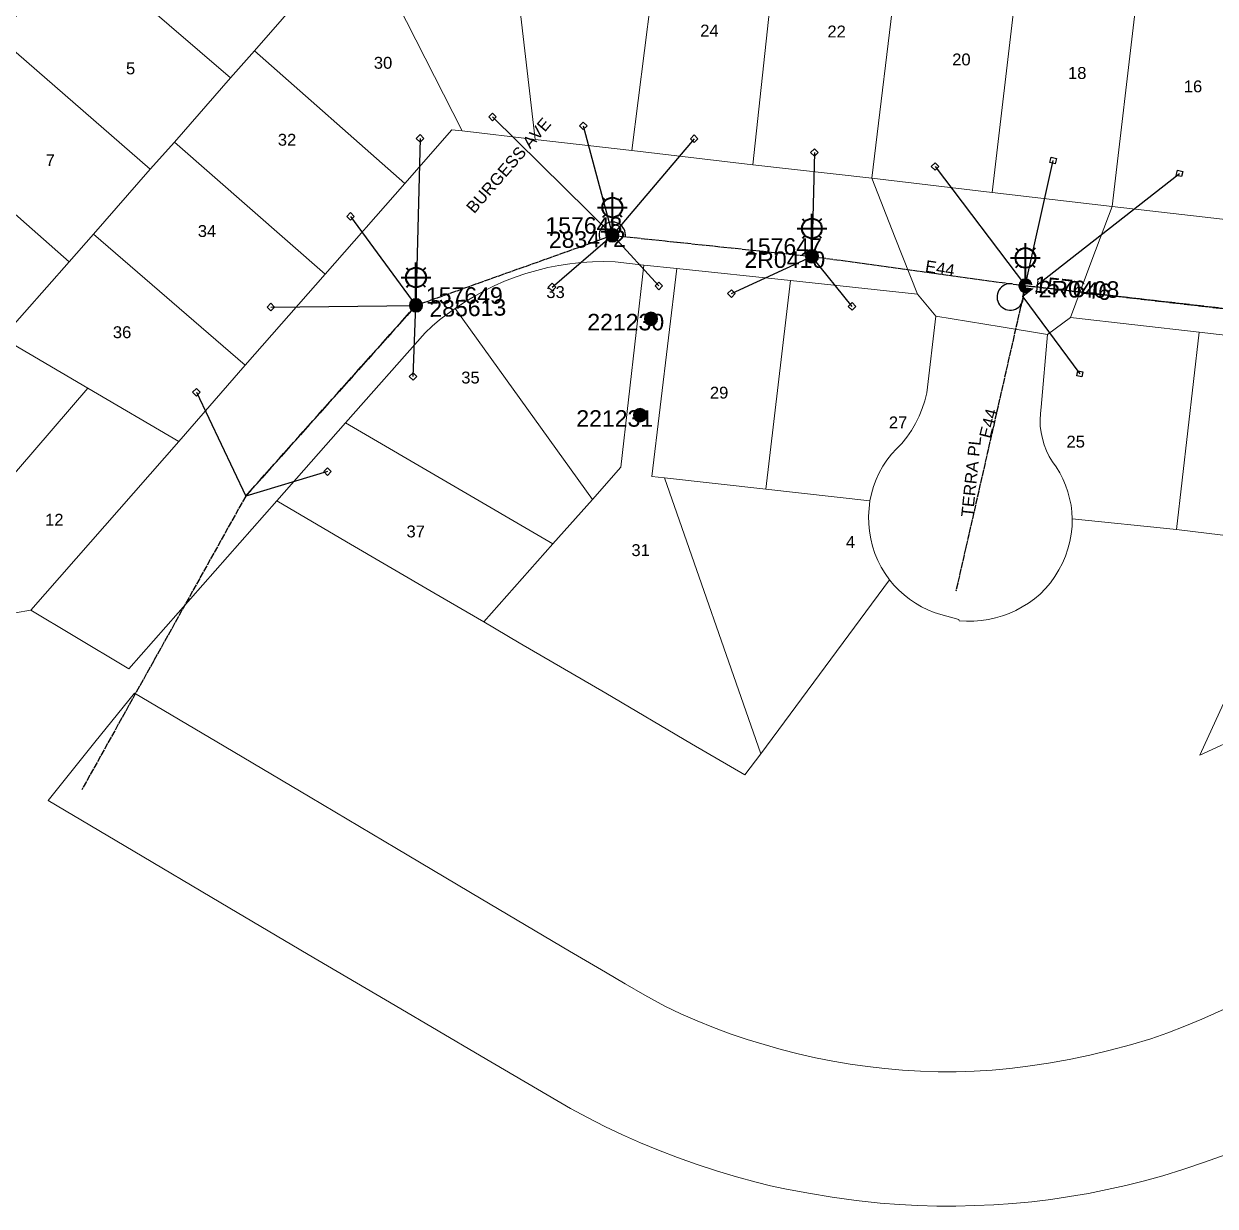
# Model space of a CAD drawing. Header units: metres. Extents: x 302407 to 305113, y 6184433 to 6187336.
# Drawn here: x 302817 to 302997.6, y 6186080.3 to 6186259.5 of the extents above; entities that cross this region are included whole.
import ezdxf
from ezdxf.enums import TextEntityAlignment as Align

# ---------------------------------------------------------------- set-up
doc = ezdxf.new("R2010")
doc.units = ezdxf.units.M
doc.linetypes.add('Cable Exist OH', pattern=[1, 1, 0])
doc.layers.get('0').update_dxf_attribs({"color": 6})
doc.layers.add('Cadastre Land Parcels_SP_EXT', color=7, linetype='Continuous', lineweight=5)
doc.layers.add('Cadastre Roads_SP_EXT', color=7, linetype='Continuous', lineweight=5)
for name, color, linetype in [('Equip_SP_SL_EXT', 7, 'Continuous'), ('Mains_LV_EXT', 7, 'Continuous'), ('Mains_SL_EXT', 7, 'Continuous'), ('Services_SP_EXT', 7, 'Continuous'), ('SupportsOH_SP_TR_HV_LV_SL_EXT', 7, 'Continuous')]:
    doc.layers.add(name, color=color, linetype=linetype)
doc.styles.add('iecARIAL', font='arial.ttf', dxfattribs={"height": 2})
doc.styles.add('POLE_LABEL', font='arial.ttf')
doc.styles.get("Standard").update_dxf_attribs({"font": 'arial.ttf'})

# ---------------------------------------------------------------- blocks, each defined once
blk = doc.blocks.new('SL_LANTERN_EXT')
at = {"lineweight": 40}
for p, q in [((-1.46, 5.68), (-1.06, 5.28)), ((0, 1.97), (0, 6.47)), ((1.46, 5.68), (1.06, 5.28)), ((-2.25, 4.22), (2.25, 4.22)), ((-1.46, 2.76), (-1.06, 3.16)), ((0, 0), (0, 2.72)), ((1.46, 2.76), (1.06, 3.16))]:
    blk.add_line(p, q, dxfattribs=at)
blk.add_circle((0, 4.22), 1.5, dxfattribs=at)
at = {"style": 'iecARIAL', "flags": 8}
blk.add_attdef('ASSET_NUM', (1.5, 1.5), '', height=2.5, dxfattribs=at)
for tag, p, height, flags in [('OPERATING_VOLTAGE', (0.98, -1.65), 0.2, 9), ('ORIENTATION', (0.98, -1.85), 0.2, 9), ('CONSTRUCTED_VOLTAGE', (0.98, -0.65), 0.2, 9), ('CONTROL_TYPE', (0.98, -0.85), 0.2, 9), ('LANTERN_PURPOSE', (0.98, -1.05), 0.2, 9), ('LANTERN_TYPE', (0.98, -1.25), 0.2, 9), ('NO_PHASES', (0.98, -1.45), 0.2, 9), ('LNUMBER', (2.18, -3.25), 2.5, 8), ('OWNED_BY', (0.98, -2.05), 0.2, 9), ('STATE', (0.98, -2.25), 0.2, 9), ('USAGE', (0.98, -2.45), 0.2, 9), ('CEXIST', (0.98, -2.65), 0.2, 9), ('CNEW', (0.98, -2.85), 0.2, 9), ('CNUMBER', (0.98, -3.05), 0.2, 9), ('CREMOVE', (0.98, -3.25), 0.2, 9), ('CREPLACE', (0.98, -3.45), 0.2, 9), ('LKINGHEIGHT', (0.98, -3.65), 0.2, 9), ('LBRACKET', (0.98, -3.85), 0.2, 9), ('LBRACKETVOCAB', (0.98, -4.05), 0.2, 9), ('LCATEGORY', (0.98, -4.25), 0.2, 9), ('LCHARGE1', (0.98, -4.45), 0.2, 9), ('LCHARGE1PERCENT', (0.98, -4.65), 0.2, 9), ('LCHARGE2', (0.98, -4.85), 0.2, 9), ('LCHARGE2PERCENT', (0.98, -5.05), 0.2, 9), ('LCHARGE3', (0.98, -5.25), 0.2, 9), ('LCHARGE3PERCENT', (0.98, -5.45), 0.2, 9), ('LEXIST', (0.98, -5.65), 0.2, 9), ('LLAMP', (0.98, -5.85), 0.2, 9), ('LLAMPVOCAB', (0.98, -6.05), 0.2, 9), ('LMAST', (0.98, -6.25), 0.2, 9), ('LMASTVOCAB', (0.98, -6.45), 0.2, 9), ('LNEW', (0.98, -6.65), 0.2, 9), ('LANTNUMBER', (0.98, -6.85), 0.2, 9), ('LOUTREACH', (0.98, -7.25), 0.2, 9), ('LOUTREACHVOCAB', (0.98, -7.45), 0.2, 9), ('LRATECODE', (0.98, -7.65), 0.2, 9), ('LREMOVE', (0.98, -7.85), 0.2, 9), ('LREPLACE', (0.98, -8.05), 0.2, 9), ('LTYPE', (0.98, -8.25), 0.2, 9), ('LTYPEVOCAB', (0.98, -8.45), 0.2, 9), ('LEGEND', (0.98, -8.65), 0.2, 9), ('LOCATION', (0.98, -8.85), 0.2, 9), ('NOTES', (0.98, -9.05), 0.2, 9), ('STREETNAME', (0.98, -9.25), 0.2, 9), ('SUBURB', (0.98, -9.45), 0.2, 1)]:
    blk.add_attdef(tag, p, '', height=height, dxfattribs=dict(flags=flags))
blk = doc.blocks.new('CCP_EXT')
at = {"flags": 9}
for tag, p in [('STATE', (0, -1.8)), ('LIFE_SUPPORT', (0, -1.6)), ('NOTES', (0, -2))]:
    blk.add_attdef(tag, text='', height=0.2, dxfattribs=at).set_placement(p, align=Align.MIDDLE_LEFT)
blk.add_wipeout([(0, 0.57), (0.57, 0), (0, -0.57), (-0.57, 0)])
blk.add_lwpolyline([(-0.57, 0), (0, 0.57), (0.57, 0), (0, -0.57), (-0.57, 0)])
at = {"flags": 1}
blk.add_attdef('Z', (0, 0), '', height=0.2, dxfattribs=at)
at = {"flags": 9}
for tag, p in [('CCP_TYPE', (0, 0)), ('CONSTRUCTED_VOLTAGE', (0, -0.2)), ('OPERATING_VOLTAGE', (0, -0.6)), ('ORIENTATION', (0, -0.8)), ('OWNED_BY', (0, -1)), ('NO_PHASES', (0, -0.4)), ('USAGE', (0, -1.2)), ('LEGEND', (0, -1.4))]:
    blk.add_attdef(tag, text='', height=0.2, dxfattribs=at).set_placement(p, align=Align.MIDDLE_LEFT)
blk = doc.blocks.new('POLE_EXT')
blk.add_hatch(color=256).paths.add_polyline_path([(-1, 0, 1), (1, 0, 1)])
blk.add_lwpolyline([(-1, 0, 1), (1, 0, 1)], format="xyb", close=True)
for tag, height, flags, p in [('pNumber', 2.5, 8, (-17.84, 2.07)), ('OWNED_BY', 0.2, 9, (1.35, -0.4)), ('SPECIAL_USE', 0.2, 9, (1.35, -0.8)), ('STATE', 0.2, 9, (1.35, -1)), ('cLV', 0.2, 9, (1.35, -1.4)), ('hDepth', 0.2, 9, (1.35, -1.6)), ('hDia', 0.2, 9, (1.35, -1.8)), ('PARENT', 0.2, 9, (1.35, -0.6)), ('USAGE', 0.2, 9, (1.35, -1.2)), ('cHV', 0.2, 9, (1.35, -2)), ('cLinedev', 0.2, 9, (1.35, -3.4)), ('LBRACKET', 0.2, 9, (1.35, -2.2)), ('LExisting', 0.2, 9, (1.35, -2.4)), ('LANTNUMBER', 0.2, 9, (1.35, -2.6)), ('LOther', 0.2, 9, (1.35, -2.8)), ('LRemove', 0.2, 9, (1.35, -3)), ('LEGEND', 0.2, 9, (1.35, -3.2)), ('LOCATION', 0.2, 9, (1.35, -3.6)), ('pExisting', 0.2, 9, (1.35, -3.8)), ('pFooting', 0.2, 9, (1.35, -4.4)), ('pNew', 0.2, 9, (1.35, -4.6)), ('pRelocate', 0.2, 9, (1.35, -5)), ('pRemove', 0.2, 9, (1.35, -5.2)), ('pReplace', 0.2, 9, (1.35, -5.4)), ('PFNUMBER', 0.2, 9, (1.35, -4)), ('NEWPFNUMBER', 0.2, 9, (1.35, -4.2)), ('pStay', 0.2, 9, (1.35, -5.6)), ('pType', 0.2, 9, (1.35, -5.8)), ('cspan', 0.2, 9, (1.35, -6)), ('STREETNAME', 0.2, 9, (1.35, -6.2)), ('SUBURB', 0.2, 9, (1.35, -6.4)), ('OPERATED_BY', 0.2, 9, (1.36, -7.01)), ('NOTES', 0.2, 9, (1.35, -6.6)), ('MAINTAINED_BY', 0.2, 9, (1.36, -6.81))]:
    blk.add_attdef(tag, text='', height=height, dxfattribs=dict(flags=flags)).set_placement(p, align=Align.MIDDLE_LEFT)
at = {"style": 'POLE_LABEL'}
for tag, height, flags, p in [('ASSET_NUM', 2.5, 8, (2, 2)), ('STRUCTURE_PLANT_NUMBER', 0.2, 9, (1.35, 0.03)), ('STREET_CODE', 0.2, 9, (1.35, -0.2))]:
    blk.add_attdef(tag, text='', height=height, dxfattribs=dict(at, flags=flags)).set_placement(p, align=Align.MIDDLE_LEFT)
at = {"flags": 1}
blk.add_attdef('Z', (1.35, -7.33), '', height=0.2, dxfattribs=at)
blk = doc.blocks.new('End Shackle_EXT')
at = {"flags": 9}
for tag, p in [('USAGE', (0, -1.4)), ('NOTES', (0, -1.6))]:
    blk.add_attdef(tag, text='', height=0.2, dxfattribs=at).set_placement(p, align=Align.MIDDLE_LEFT)
blk.add_wipeout([(0, 0.25), (1.81, 0.25), (1.82, -0.25), (0, -0.25)])
blk.add_line((1.81, -1), (1.81, 1))
at = {"flags": 1}
blk.add_attdef('Z', (0, 0), '', height=0.2, dxfattribs=at)
at = {"flags": 9}
for tag, p in [('CONNECTOR_TYPE', (0, 0)), ('CONSTRUCTED_VOLTAGE', (0, -0.2)), ('OPERATING_VOLTAGE', (0, -0.6)), ('ORIENTATION', (0, -0.8)), ('OWNED_BY', (0, -1)), ('STATE', (0, -1.2)), ('NO_PHASES', (0, -0.4))]:
    blk.add_attdef(tag, text='', height=0.2, dxfattribs=at).set_placement(p, align=Align.MIDDLE_LEFT)

msp = doc.modelspace()

# ---------------------------------------------------------------- linework, layer by layer
at = {"layer": 'Cadastre Land Parcels_SP_EXT', "linetype": 'Continuous'}
for points in [[(302851.98, 6186255.4), (302860.38, 6186265.05), (302837.25, 6186285.27), (302825.11, 6186271.33), (302848.34, 6186251.31), (302851.98, 6186255.4)], [(302872.95, 6186275.27), (302869.67, 6186275.68), (302868, 6186273.71), (302883.47, 6186243.26), (302894.53, 6186241.98), (302890.88, 6186273.22), (302886.98, 6186273.66), (302872.95, 6186275.27)], [(302883.47, 6186243.26), (302868, 6186273.71), (302860.38, 6186265.05), (302851.98, 6186255.4), (302874.76, 6186235.31), (302881.88, 6186243.44), (302883.47, 6186243.26)], [(302901.96, 6186271.95), (302890.88, 6186273.22), (302894.53, 6186241.98), (302909.16, 6186240.28), (302913.03, 6186270.66), (302901.96, 6186271.95)], [(302839.86, 6186241.56), (302848.34, 6186251.31), (302825.11, 6186271.33), (302813.08, 6186257.5), (302836.21, 6186237.48), (302839.86, 6186241.56)], [(302930.8, 6186268.62), (302917.19, 6186270.15), (302913.03, 6186270.66), (302909.16, 6186240.28), (302927.51, 6186238.14), (302930.8, 6186268.62)], [(302949.26, 6186266.57), (302947.52, 6186266.73), (302932.29, 6186268.45), (302930.8, 6186268.62), (302927.51, 6186238.14), (302945.56, 6186236.09), (302949.26, 6186266.57)], [(302967.39, 6186264.43), (302962.68, 6186264.96), (302949.26, 6186266.57), (302945.56, 6186236.09), (302963.79, 6186233.95), (302967.39, 6186264.43)], [(302985.55, 6186262.31), (302977.74, 6186263.25), (302967.39, 6186264.43), (302963.79, 6186233.95), (302981.95, 6186231.83), (302985.55, 6186262.31)], [(303003.69, 6186260.25), (302992.97, 6186261.45), (302985.55, 6186262.31), (302981.95, 6186231.83), (302999.99, 6186229.77), (303003.69, 6186260.25)], [(302827.62, 6186227.61), (302836.21, 6186237.48), (302813.08, 6186257.5), (302800.96, 6186243.65), (302823.9, 6186223.42), (302827.62, 6186227.61)], [(302874.76, 6186235.31), (302851.98, 6186255.4), (302848.34, 6186251.31), (302839.86, 6186241.56), (302862.7, 6186221.55), (302874.76, 6186235.31)], [(302823.9, 6186223.42), (302800.96, 6186243.65), (302786.98, 6186227.66), (302800.29, 6186219.82), (302813.77, 6186211.9), (302823.9, 6186223.42)], [(302862.7, 6186221.55), (302839.86, 6186241.56), (302836.21, 6186237.48), (302827.62, 6186227.61), (302850.6, 6186207.79), (302862.7, 6186221.55)], [(302850.6, 6186207.79), (302827.62, 6186227.61), (302823.9, 6186223.42), (302813.77, 6186211.9), (302826.76, 6186204.27), (302840.52, 6186196.21), (302850.6, 6186207.79)], [(302910.98, 6186222.94), (302906.66, 6186223.44), (302904.94, 6186223.48), (302903.23, 6186223.44), (302901.52, 6186223.33), (302899.81, 6186223.14), (302898.12, 6186222.88), (302896.43, 6186222.55), (302894.76, 6186222.14), (302893.12, 6186221.65), (302891.49, 6186221.1), (302889.89, 6186220.48), (302888.33, 6186219.79), (302886.79, 6186219.03), (302885.28, 6186218.2), (302883.82, 6186217.31), (302882.39, 6186216.37), (302903.2, 6186187.4), (302907.52, 6186192.3), (302910.98, 6186222.94)], [(302915.99, 6186222.41), (302910.98, 6186222.94), (302907.52, 6186192.3), (302903.2, 6186187.4), (302897.21, 6186180.7), (302886.73, 6186168.89), (302892.11, 6186165.72), (302905.25, 6186158.07), (302918.22, 6186150.41), (302926.31, 6186145.68), (302928.71, 6186148.91), (302914.15, 6186190.69), (302912.22, 6186190.91), (302915.99, 6186222.41)], [(302933.22, 6186220.58), (302915.99, 6186222.41), (302912.22, 6186190.91), (302914.15, 6186190.69), (302929.49, 6186188.97), (302933.22, 6186220.58)], [(302952.47, 6186218.54), (302933.22, 6186220.58), (302929.49, 6186188.97), (302945.26, 6186187.21), (302945.5, 6186188.3), (302945.8, 6186189.39), (302946.19, 6186190.45), (302946.66, 6186191.48), (302947.2, 6186192.46), (302947.83, 6186193.4), (302948.52, 6186194.29), (302949.29, 6186195.12), (302950.12, 6186195.89), (302950.87, 6186196.87), (302951.56, 6186197.89), (302952.17, 6186198.96), (302952.71, 6186200.06), (302953.17, 6186201.2), (302953.56, 6186202.37), (302953.87, 6186203.57), (302955.24, 6186215.2), (302952.47, 6186218.54)], [(302903.2, 6186187.4), (302882.39, 6186216.37), (302881.19, 6186215.52), (302880.04, 6186214.62), (302878.93, 6186213.67), (302877.86, 6186212.67), (302865.81, 6186199.02), (302897.21, 6186180.7), (302903.2, 6186187.4)], [(302995.17, 6186212.77), (302975.64, 6186215), (302972.19, 6186212.43), (302971.21, 6186201.41), (302971.09, 6186200.46), (302971.04, 6186199.5), (302971.08, 6186198.53), (302971.2, 6186197.58), (302971.4, 6186196.64), (302971.67, 6186195.72), (302972.02, 6186194.82), (302972.44, 6186193.96), (302972.93, 6186193.13), (302973.49, 6186192.35), (302974.02, 6186191.46), (302974.5, 6186190.53), (302974.91, 6186189.58), (302975.26, 6186188.59), (302975.53, 6186187.59), (302975.74, 6186186.57), (302975.88, 6186185.54), (302975.93, 6186184.49), (302991.74, 6186182.88), (302995.17, 6186212.77)], [(303013.32, 6186210.64), (302995.17, 6186212.77), (302991.74, 6186182.88), (303009.93, 6186180.65), (303013.32, 6186210.64)], [(302826.76, 6186204.27), (302813.77, 6186211.9), (302789.34, 6186184.11), (302802.58, 6186176.25), (302826.76, 6186204.27)], [(303017.76, 6186210.13), (303013.32, 6186210.64), (303009.93, 6186180.65), (302995.24, 6186148.68), (303002.07, 6186151.79), (303015.89, 6186158.17), (303029.56, 6186164.46), (303036.57, 6186167.7), (303035.85, 6186177.41), (303018, 6186179.61), (303014.71, 6186183.06), (303017.76, 6186210.13)], [(302840.52, 6186196.21), (302826.76, 6186204.27), (302802.58, 6186176.25), (302813.31, 6186169.86), (302818.1, 6186170.66), (302840.52, 6186196.21)], [(302897.21, 6186180.7), (302865.81, 6186199.02), (302855.37, 6186187.21), (302865.92, 6186181.01), (302879.16, 6186173.26), (302886.73, 6186168.89), (302897.21, 6186180.7)], [(302929.49, 6186188.97), (302914.15, 6186190.69), (302928.71, 6186148.91), (302948.22, 6186175.24), (302947.56, 6186176.19), (302946.97, 6186177.17), (302946.45, 6186178.2), (302946.01, 6186179.26), (302945.65, 6186180.36), (302945.38, 6186181.47), (302945.19, 6186182.61), (302945.08, 6186183.75), (302945.06, 6186184.9), (302945.13, 6186186.05), (302945.26, 6186187.21), (302929.49, 6186188.97)]]:
    msp.add_lwpolyline(points, close=True, dxfattribs=at)
at = {"layer": 'Cadastre Roads_SP_EXT', "linetype": 'Continuous'}
for points in [[(302999.99, 6186229.77), (302981.95, 6186231.83), (302978.89, 6186223.67), (302975.64, 6186215), (302995.17, 6186212.77), (303013.32, 6186210.64)], [(303003.68, 6186112.32), (302995.55, 6186108.66), (302993, 6186107.6), (302990.42, 6186106.61), (302987.81, 6186105.71), (302984.76, 6186104.79), (302981.68, 6186103.97), (302978.59, 6186103.23), (302975.47, 6186102.58), (302972.34, 6186102.01), (302969.19, 6186101.54), (302966.49, 6186101.21), (302963.78, 6186100.96), (302961.06, 6186100.8), (302958.35, 6186100.72), (302955.63, 6186100.72), (302952.91, 6186100.8), (302950.2, 6186100.97), (302947.54, 6186101.19), (302944.89, 6186101.49), (302942.25, 6186101.87), (302939.62, 6186102.32), (302937, 6186102.84), (302934.4, 6186103.43), (302931.83, 6186104.1), (302929.23, 6186104.82), (302926.66, 6186105.61), (302924.1, 6186106.47), (302921.58, 6186107.41), (302919.09, 6186108.42), (302916.62, 6186109.5), (302914.2, 6186110.67), (302911.16, 6186112.31), (302908.16, 6186114.02), (302905.18, 6186115.78), (302899.73, 6186118.98), (302886.37, 6186126.9), (302873.51, 6186134.56), (302860.45, 6186142.3), (302847.38, 6186150.05), (302833.83, 6186158.08), (302827.82, 6186150.63), (302820.71, 6186141.8), (302833.61, 6186134.17), (302846.9, 6186126.33), (302860.15, 6186118.5), (302873.31, 6186110.77), (302886.33, 6186103.08), (302899.87, 6186095.17), (302902.47, 6186093.77), (302905.11, 6186092.43), (302907.77, 6186091.16), (302910.47, 6186089.96), (302913.21, 6186088.84), (302916.11, 6186087.7), (302919.06, 6186086.65), (302922.03, 6186085.68), (302925.03, 6186084.8), (302928.03, 6186084), (302930.2, 6186083.43), (302932.37, 6186082.99), (302935.96, 6186082.3), (302939.56, 6186081.71), (302943.18, 6186081.22), (302946.8, 6186080.82), (302949.67, 6186080.59), (302952.54, 6186080.43), (302955.41, 6186080.35), (302958.28, 6186080.35), (302961.15, 6186080.43), (302964.04, 6186080.55), (302966.92, 6186080.74), (302969.8, 6186081.02), (302972.67, 6186081.38), (302975.53, 6186081.81), (302978.39, 6186082.29), (302981.23, 6186082.85), (302984.06, 6186083.48), (302986.87, 6186084.19), (302989.66, 6186084.96), (302992.84, 6186085.94), (302995.99, 6186086.99), (302999.11, 6186088.12)]]:
    msp.add_lwpolyline(points, dxfattribs=at)
at = {"layer": 'Mains_LV_EXT', "linetype": 'Continuous'}
for points in [[(302908.22, 6186227.24, 1.254818), (302904.35, 6186226.78)], [(302966.85, 6186220.09, 2.454883), (302968.51, 6186217.84)]]:
    msp.add_lwpolyline(points, format="xyb", dxfattribs=at)
at = {"layer": 'Mains_LV_EXT', "linetype": 'Cable Exist OH'}
msp.add_lwpolyline([(302906.23, 6186227.45), (302936.48, 6186224.26)], dxfattribs=at)
at = {"layer": 'Mains_SL_EXT', "linetype": 'Cable Exist OH'}
msp.add_lwpolyline([(302906.23, 6186227.45), (302936.48, 6186224.26)], dxfattribs=at)

# ---------------------------------------------------------------- block references
at = {"layer": 'Equip_SP_SL_EXT'}
ref = msp.add_blockref('SL_LANTERN_EXT', (302906.23, 6186227.45), dxfattribs=at)
ref.add_attrib('ASSET_NUM', '157648', dxfattribs={"layer": '0', "height": 2.5, "style": 'iecARIAL'}).set_placement((302907.73, 6186228.95), align=Align.MIDDLE_RIGHT)
ref = msp.add_blockref('SL_LANTERN_EXT', (302936.48, 6186224.26), dxfattribs=at)
ref.add_attrib('ASSET_NUM', '157647', dxfattribs={"layer": '0', "height": 2.5, "style": 'iecARIAL'}).set_placement((302937.98, 6186225.76), align=Align.MIDDLE_RIGHT)
ref = msp.add_blockref('SL_LANTERN_EXT', (302968.83, 6186219.81), dxfattribs=at)
ref.add_attrib('ASSET_NUM', '157646', dxfattribs={"layer": '0', "height": 2.5, "rotation": 353.838, "style": 'iecARIAL'}).set_placement((302970.33, 6186221.31), align=Align.TOP_LEFT)
ref = msp.add_blockref('SL_LANTERN_EXT', (302876.47, 6186216.84), dxfattribs=at)
ref.add_attrib('ASSET_NUM', '157649', dxfattribs={"layer": '0', "height": 2.5, "style": 'iecARIAL'}).set_placement((302877.97, 6186218.34), align=Align.MIDDLE_LEFT)
at = {"layer": 'SupportsOH_SP_TR_HV_LV_SL_EXT'}
ref = msp.add_blockref('POLE_EXT', (302906.23, 6186227.45), dxfattribs=at)
ref.add_attrib('ASSET_NUM', '283472', dxfattribs={"layer": '0', "height": 2.5, "rotation": 1, "style": 'POLE_LABEL'}).set_placement((302908.23, 6186228.2), align=Align.TOP_RIGHT)
ref = msp.add_blockref('POLE_EXT', (302936.48, 6186224.26), dxfattribs=at)
ref.add_attrib('ASSET_NUM', '2R0410', dxfattribs={"layer": '0', "height": 2.5, "style": 'POLE_LABEL'}).set_placement((302938.48, 6186225.01), align=Align.TOP_RIGHT)
ref = msp.add_blockref('POLE_EXT', (302968.83, 6186219.81), dxfattribs=at)
ref.add_attrib('ASSET_NUM', '2R0408', dxfattribs={"layer": '0', "height": 2.5, "rotation": 359.6296, "style": 'POLE_LABEL'}).set_placement((302970.83, 6186220.56), align=Align.TOP_LEFT)
ref = msp.add_blockref('POLE_EXT', (302876.47, 6186216.84), dxfattribs=at)
ref.add_attrib('ASSET_NUM', '285613', dxfattribs={"layer": '0', "height": 2.5, "rotation": 1, "style": 'POLE_LABEL'}).set_placement((302878.47, 6186217.59), align=Align.TOP_LEFT)
ref = msp.add_blockref('POLE_EXT', (302912.08, 6186214.8), dxfattribs=at)
ref.add_attrib('ASSET_NUM', '221230', dxfattribs={"layer": '0', "height": 2.5, "style": 'POLE_LABEL'}).set_placement((302914.08, 6186215.55), align=Align.TOP_RIGHT)
ref = msp.add_blockref('POLE_EXT', (302910.42, 6186200.2), dxfattribs=at)
ref.add_attrib('ASSET_NUM', '221231', dxfattribs={"layer": '0', "height": 2.5, "style": 'POLE_LABEL'}).set_placement((302912.42, 6186200.95), align=Align.TOP_RIGHT)

# ---------------------------------------------------------------- texts
at = {"layer": 'Cadastre Land Parcels_SP_EXT'}
for s, p in [('24', (302919.54, 6186257.57)), ('22', (302938.82, 6186257.43)), ('30', (302870.08, 6186252.69)), ('20', (302957.73, 6186253.2)), ('5', (302832.52, 6186251.84)), ('18', (302975.28, 6186251.15)), ('16', (302992.83, 6186249.12)), ('32', (302855.53, 6186241.03)), ('7', (302820.35, 6186237.93)), ('34', (302843.4, 6186227.2)), ('33', (302896.22, 6186217.95)), ('36', (302830.53, 6186211.87)), ('35', (302883.33, 6186205)), ('29', (302921.01, 6186202.71)), ('27', (302948.13, 6186198.2)), ('25', (302975.05, 6186195.29)), ('12', (302820.26, 6186183.45)), ('37', (302875.03, 6186181.68)), ('4', (302941.62, 6186180.07)), ('31', (302909.12, 6186178.85))]:
    msp.add_text(s, height=1.8, dxfattribs=at).set_placement(p)
at = {"layer": 'Cadastre Roads_SP_EXT'}
msp.add_text('TERRA PL', height=1.8, rotation=84.003, dxfattribs=at).set_placement((302960.86, 6186184.68))
at = {"layer": 'Mains_LV_EXT'}
for rotation, p in [(351.0329, (302953.54, 6186221.92)), (76.0758, (302963.54, 6186196.57))]:
    msp.add_text('E44', height=1.8, rotation=rotation, dxfattribs=at).set_placement(p)

# ---------------------------------------------------------------- next in the draw order: block references
at = {"layer": 'Services_SP_EXT'}
for p in [(302888.07, 6186245.39), (302901.82, 6186244.03), (302877.08, 6186242.14), (302918.63, 6186242.09), (302936.84, 6186239.99), (302955.13, 6186237.88), (302866.54, 6186230.32), (302897.09, 6186219.61), (302913.27, 6186219.78), (302924.27, 6186218.61), (302854.47, 6186216.58), (302942.55, 6186216.68), (302876.02, 6186206.05), (302843.19, 6186203.67), (302863.07, 6186191.64)]:
    msp.add_blockref('CCP_EXT', p, dxfattribs=at)
for p, rotation in [((302973.03, 6186238.78), 30.25643716208887), ((302992.18, 6186236.84), 301.8274465713969), ((302977.07, 6186206.46), 33.69006750378033)]:
    msp.add_blockref('CCP_EXT', p, dxfattribs=dict(at, rotation=rotation))

# ---------------------------------------------------------------- next in the draw order: linework, layer by layer
at = {"layer": 'Cadastre Roads_SP_EXT', "linetype": 'Continuous'}
for points in [[(302883.47, 6186243.26), (302881.88, 6186243.44), (302874.76, 6186235.31), (302862.7, 6186221.55), (302850.6, 6186207.79), (302840.52, 6186196.21), (302818.1, 6186170.66), (302824.52, 6186166.81), (302832.95, 6186161.76), (302855.37, 6186187.21), (302865.81, 6186199.02), (302877.86, 6186212.67), (302878.93, 6186213.67), (302880.04, 6186214.62), (302881.19, 6186215.52), (302882.39, 6186216.37), (302883.82, 6186217.31), (302885.28, 6186218.2), (302886.79, 6186219.03), (302888.33, 6186219.79), (302889.89, 6186220.48), (302891.49, 6186221.1), (302893.12, 6186221.65), (302894.76, 6186222.14), (302896.43, 6186222.55), (302898.12, 6186222.88), (302899.81, 6186223.14), (302901.52, 6186223.33), (302903.23, 6186223.44), (302904.94, 6186223.48), (302906.66, 6186223.44), (302910.98, 6186222.94), (302915.99, 6186222.41), (302933.22, 6186220.58), (302952.47, 6186218.54), (302949.11, 6186227.08), (302945.56, 6186236.09), (302927.51, 6186238.14), (302909.16, 6186240.28), (302894.53, 6186241.98), (302883.47, 6186243.26)], [(302972.19, 6186212.43), (302965.16, 6186213.58), (302955.24, 6186215.2), (302953.87, 6186203.57), (302953.56, 6186202.37), (302953.17, 6186201.2), (302952.71, 6186200.06), (302952.17, 6186198.96), (302951.56, 6186197.89), (302950.87, 6186196.87), (302950.12, 6186195.89), (302949.29, 6186195.12), (302948.52, 6186194.29), (302947.83, 6186193.4), (302947.2, 6186192.46), (302946.66, 6186191.48), (302946.19, 6186190.45), (302945.8, 6186189.39), (302945.5, 6186188.3), (302945.26, 6186187.21), (302945.13, 6186186.05), (302945.06, 6186184.9), (302945.08, 6186183.75), (302945.19, 6186182.61), (302945.38, 6186181.47), (302945.65, 6186180.36), (302946.01, 6186179.26), (302946.45, 6186178.2), (302946.97, 6186177.17), (302947.56, 6186176.19), (302948.22, 6186175.24), (302948.91, 6186174.43), (302949.64, 6186173.67), (302950.44, 6186172.96), (302951.27, 6186172.3), (302952.15, 6186171.71), (302953.08, 6186171.18), (302954.03, 6186170.72), (302955.02, 6186170.32), (302956.03, 6186170), (302958.74, 6186169.25), (302958.79, 6186169.03), (302959.92, 6186168.97), (302961.02, 6186168.98), (302962.12, 6186169.07), (302963.21, 6186169.23), (302964.29, 6186169.47), (302965.35, 6186169.78), (302966.39, 6186170.16), (302967.39, 6186170.61), (302968.36, 6186171.14), (302969.3, 6186171.72), (302970.19, 6186172.37), (302971.05, 6186173.1), (302971.87, 6186173.93), (302972.62, 6186174.81), (302973.3, 6186175.75), (302973.9, 6186176.74), (302974.44, 6186177.77), (302974.89, 6186178.83), (302975.27, 6186179.93), (302975.56, 6186181.05), (302975.77, 6186182.19), (302975.9, 6186183.34), (302975.93, 6186184.49), (302975.88, 6186185.54), (302975.74, 6186186.57), (302975.53, 6186187.59), (302975.26, 6186188.59), (302974.91, 6186189.58), (302974.5, 6186190.53), (302974.02, 6186191.46), (302973.49, 6186192.35), (302972.93, 6186193.13), (302972.44, 6186193.96), (302972.02, 6186194.82), (302971.67, 6186195.72), (302971.4, 6186196.64), (302971.2, 6186197.58), (302971.08, 6186198.53), (302971.04, 6186199.5), (302971.09, 6186200.46), (302971.21, 6186201.41), (302972.19, 6186212.43)]]:
    msp.add_lwpolyline(points, close=True, dxfattribs=at)
at = {"layer": 'Mains_LV_EXT', "linetype": 'Cable Exist OH'}
for points in [[(302876.47, 6186216.84), (302906.23, 6186227.45)], [(302850.66, 6186187.93), (302876.47, 6186216.84)]]:
    msp.add_lwpolyline(points, dxfattribs=at)
at = {"layer": 'Mains_SL_EXT', "linetype": 'Cable Exist OH'}
for points in [[(302876.47, 6186216.84), (302906.23, 6186227.45)], [(302876.47, 6186216.84), (302850.66, 6186187.93), (302825.81, 6186143.43)]]:
    msp.add_lwpolyline(points, dxfattribs=at)
at = {"layer": 'Services_SP_EXT'}
for points in [[(302888.07, 6186245.39), (302906.23, 6186227.45)], [(302901.82, 6186244.03), (302906.23, 6186227.45)], [(302877.08, 6186242.14), (302876.47, 6186216.84)], [(302918.63, 6186242.09), (302906.23, 6186227.45)], [(302936.84, 6186239.99), (302936.48, 6186224.26)], [(302955.13, 6186237.88), (302968.83, 6186219.81)], [(302968.45, 6186218.15), (302973.03, 6186238.78)], [(302968.48, 6186218.29), (302992.18, 6186236.84)], [(302866.54, 6186230.32), (302876.47, 6186216.84)], [(302897.09, 6186219.61), (302906.23, 6186227.45)], [(302913.27, 6186219.78), (302906.23, 6186227.45)], [(302924.27, 6186218.61), (302936.48, 6186224.26)], [(302942.55, 6186216.68), (302936.48, 6186224.26)], [(302968.45, 6186218.15), (302977.07, 6186206.46)], [(302854.47, 6186216.58), (302876.47, 6186216.84)], [(302876.02, 6186206.05), (302876.47, 6186216.84)], [(302843.19, 6186203.67), (302850.66, 6186187.93)], [(302863.07, 6186191.64), (302850.66, 6186187.93)]]:
    msp.add_lwpolyline(points, dxfattribs=at)

# ---------------------------------------------------------------- next in the draw order: texts
at = {"layer": 'Cadastre Roads_SP_EXT'}
msp.add_text('BURGESS AVE', height=1.8, rotation=49.1852, dxfattribs=at).set_placement((302885.29, 6186230.63))

# ---------------------------------------------------------------- next in the draw order: block references
at = {"layer": 'Mains_LV_EXT', "rotation": 352.2816946363608}
msp.add_blockref('End Shackle_EXT', (302968.83, 6186219.81), dxfattribs=at)

# ---------------------------------------------------------------- next in the draw order: linework, layer by layer
at = {"layer": 'Mains_LV_EXT', "linetype": 'Cable Exist OH'}
for points in [[(302936.48, 6186224.26), (302968.83, 6186219.81)], [(302968.83, 6186219.81), (302958.29, 6186173.53)], [(303016.65, 6186214.3), (302968.83, 6186219.81)]]:
    msp.add_lwpolyline(points, dxfattribs=at)
at = {"layer": 'Mains_SL_EXT', "linetype": 'Cable Exist OH'}
for points in [[(302936.48, 6186224.26), (302968.83, 6186219.81)], [(302968.83, 6186219.81), (302958.29, 6186173.53)], [(302968.83, 6186219.81), (303016.65, 6186214.3), (303047.92, 6186210.74)]]:
    msp.add_lwpolyline(points, dxfattribs=at)

doc.saveas('drawing.dxf')
